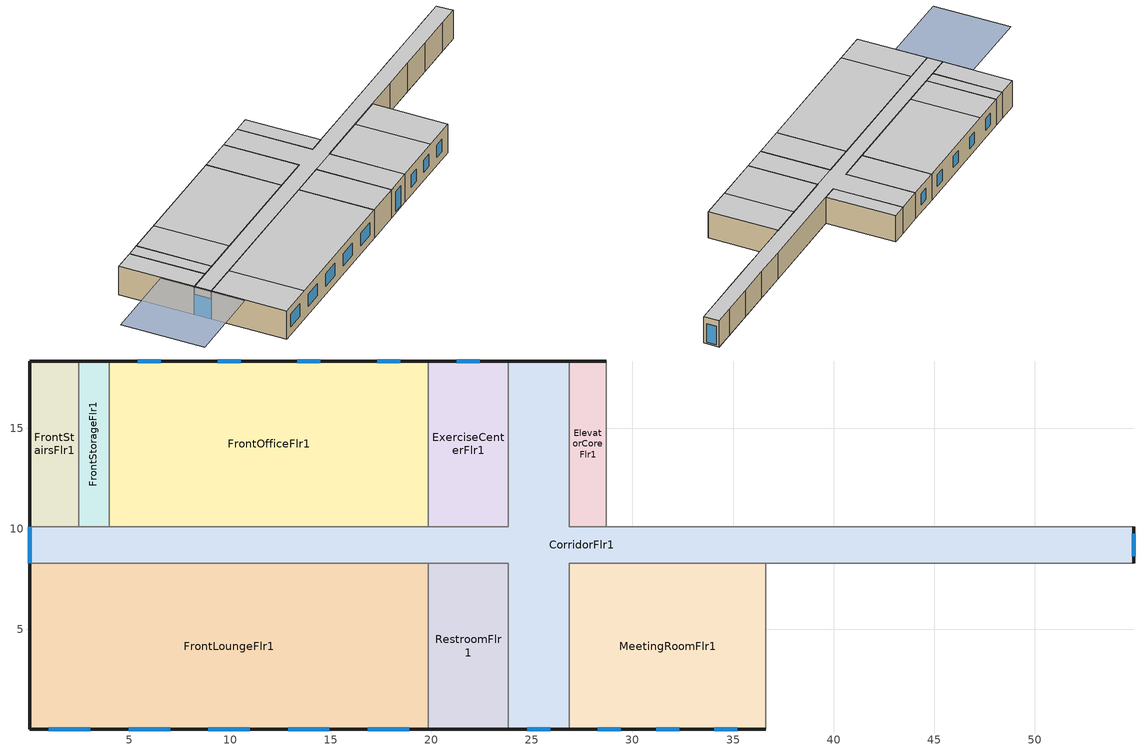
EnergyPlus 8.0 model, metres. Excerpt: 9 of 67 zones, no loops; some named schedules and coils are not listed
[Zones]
CorridorFlr1
 floor ground (ext_slab_8in_with_carpet): 54.91,8.28 26.87,8.28 26.87,0.05 23.82,0.05 23.82,8.28 0.05,8.28 0.05,10.11 23.82,10.11 23.82,18.34 26.87,18.34 26.87,10.11 54.91,10.11 z0
 wall outside (nonres_ext_wall): 54.91,8.28 54.91,10.11 / 26.87,18.34 23.82,18.34 / 0.05,10.11 0.05,8.28 / 23.82,0.05 26.87,0.05 z0:3.35
 wall to RearStairsFlr1 (int_wall): 54.91,10.11 52.47,10.11 z0:3.35
 wall to GuestRoom104 (int_wall): 52.47,10.11 48.51,10.11 z0:3.35
 wall to GuestRoom105 (int_wall): 48.51,10.11 44.55,10.11 z0:3.35
 wall to EmployeeLoungeFlr1 (int_wall): 44.55,10.11 40.59,10.11 z0:3.35
 wall to LaundryRoomFlr1 (int_wall): 40.59,10.11 28.7,10.11 z0:3.35
 wall to ElevatorCoreFlr1 (int_wall): 28.7,10.11 26.87,10.11 26.87,18.34 z0:3.35
 wall to ExerciseCenterFlr1 (int_wall): 23.82,18.34 23.82,10.11 19.86,10.11 z0:3.35
 wall to FrontOfficeFlr1 (int_wall): 19.86,10.11 4.01,10.11 z0:3.35
 wall to FrontStorageFlr1 (int_wall): 4.01,10.11 2.49,10.11 z0:3.35
 wall to FrontStairsFlr1 (int_wall): 2.49,10.11 0.05,10.11 z0:3.35
 wall to FrontLoungeFlr1 (int_wall): 0.05,8.28 19.86,8.28 z0:3.35
 wall to RestroomFlr1 (int_wall): 19.86,8.28 23.82,8.28 23.82,0.05 z0:3.35
 wall to MeetingRoomFlr1 (int_wall): 26.87,0.05 26.87,8.28 36.62,8.28 z0:3.35
 wall to MechanicalRoomFlr1 (int_wall): 36.62,8.28 40.59,8.28 z0:3.35
 wall to GuestRoom101 (int_wall): 40.59,8.28 44.55,8.28 z0:3.35
 wall to GuestRoom102 (int_wall): 44.55,8.28 48.51,8.28 z0:3.35
 wall to GuestRoom103 (int_wall): 48.51,8.28 52.47,8.28 z0:3.35
 wall to RearStorageFlr1 (int_wall): 52.47,8.28 54.91,8.28 z0:3.35
 window (Window_U_0.47_SHGC_0.40): 54.91,8.62 54.91,9.76 / 24.78,0.05 25.92,0.05 z0.19:2.55; 0.05,10.11 0.05,8.28 z0:2.44
 ceiling to CorridorFlr2 (int_slab_ceiling): 0.05,8.28 54.91,8.28 54.91,10.11 26.87,10.11 26.87,18.34 23.82,18.34 23.82,10.11 0.05,10.11 z3.35
 ceiling to GuestRoom206_208 (int_slab_ceiling): 23.82,0.05 26.87,0.05 26.87,8.28 23.82,8.28 z3.35
ElevatorCoreFlr1
 floor ground (ext_slab_8in_with_carpet): 28.7,10.11 26.87,10.11 26.87,18.34 28.7,18.34 z0
 wall outside (nonres_ext_wall): 28.7,18.34 26.87,18.34 z0:3.35
 wall to LaundryRoomFlr1 (int_wall): 28.7,10.11 28.7,18.34 z0:3.35
 ceiling to ElevatorCoreFlr2 (int_slab_ceiling): 26.87,10.11 28.7,10.11 28.7,18.34 26.87,18.34 z3.35
ExerciseCenterFlr1
 floor ground (ext_slab_8in_with_carpet): 23.82,10.11 19.86,10.11 19.86,18.34 23.82,18.34 z0
 wall outside (nonres_ext_wall): 23.82,18.34 19.86,18.34 z0:3.35
 wall to FrontOfficeFlr1 (int_wall): 19.86,18.34 19.86,10.11 z0:3.35
 window (Window_U_0.47_SHGC_0.40): 22.41,18.34 21.27,18.34 z0.95:2.4
 ceiling to GuestRoom220_223 (int_slab_ceiling): 19.86,10.11 23.82,10.11 23.82,18.34 19.86,18.34 z3.35
FrontOfficeFlr1
 floor ground (ext_slab_8in_with_carpet): 19.86,10.11 4.01,10.11 4.01,18.34 19.86,18.34 z0
 wall outside (nonres_ext_wall): 19.86,18.34 4.01,18.34 z0:3.35
 wall to FrontStorageFlr1 (int_wall): 4.01,18.34 4.01,10.11 z0:3.35
 window (Window_U_0.47_SHGC_0.40): 18.45,18.34 17.31,18.34 / 14.49,18.34 13.35,18.34 / 10.52,18.34 9.39,18.34 / 6.56,18.34 5.42,18.34 z0.95:2.4
 ceiling to GuestRoom220_223 (int_slab_ceiling): 7.97,10.11 19.86,10.11 19.86,18.34 7.97,18.34 z3.35
 ceiling to GuestRoom224 (int_slab_ceiling): 4.01,10.11 7.97,10.11 7.97,18.34 4.01,18.34 z3.35
FrontStorageFlr1
 floor ground (ext_slab_8in_with_carpet): 4.01,10.11 2.49,10.11 2.49,18.34 4.01,18.34 z0
 wall outside (nonres_ext_wall): 4.01,18.34 2.49,18.34 z0:3.35
 wall to FrontStairsFlr1 (int_wall): 2.49,18.34 2.49,10.11 z0:3.35
 ceiling to FrontStorageFlr2 (int_slab_ceiling): 2.49,10.11 4.01,10.11 4.01,18.34 2.49,18.34 z3.35
FrontStairsFlr1
 floor ground (ext_slab_8in_with_carpet): 2.49,10.11 0.05,10.11 0.05,18.34 2.49,18.34 z0
 wall outside (nonres_ext_wall): 2.49,18.34 0.05,18.34 0.05,10.11 z0:3.35
 ceiling to FrontStairsFlr2 (int_slab_ceiling): 0.05,10.11 2.49,10.11 2.49,18.34 0.05,18.34 z3.35
FrontLoungeFlr1
 floor ground (ext_slab_8in_with_carpet): 19.86,0.05 0.05,0.05 0.05,8.28 19.86,8.28 z0
 wall outside (nonres_ext_wall): 0.05,8.28 0.05,0.05 19.86,0.05 z0:3.35
 wall to RestroomFlr1 (int_wall): 19.86,0.05 19.86,8.28 z0:3.35
 window (Window_U_0.47_SHGC_0.40): 1,0.05 3.06,0.05 / 4.97,0.05 7.02,0.05 / 8.93,0.05 10.98,0.05 / 12.89,0.05 14.94,0.05 / 16.85,0.05 18.91,0.05 z0.95:2.4
 ceiling to GuestRoom201 (int_slab_ceiling): 0.05,0.05 4.01,0.05 4.01,8.28 0.05,8.28 z3.35
 ceiling to GuestRoom202_205 (int_slab_ceiling): 4.01,0.05 19.86,0.05 19.86,8.28 4.01,8.28 z3.35
RestroomFlr1
 floor ground (ext_slab_8in_with_carpet): 23.82,0.05 19.86,0.05 19.86,8.28 23.82,8.28 z0
 wall outside (nonres_ext_wall): 19.86,0.05 23.82,0.05 z0:3.35
 ceiling to GuestRoom206_208 (int_slab_ceiling): 19.86,0.05 23.82,0.05 23.82,8.28 19.86,8.28 z3.35
MeetingRoomFlr1
 floor ground (ext_slab_8in_with_carpet): 36.62,0.05 26.87,0.05 26.87,8.28 36.62,8.28 z0
 wall outside (nonres_ext_wall): 26.87,0.05 36.62,0.05 z0:3.35
 wall to MechanicalRoomFlr1 (int_wall): 36.62,0.05 36.62,8.28 z0:3.35
 window (Window_U_0.47_SHGC_0.40): 28.28,0.05 29.42,0.05 / 34.07,0.05 35.21,0.05 / 31.18,0.05 32.32,0.05 z0.95:2.4
 ceiling to GuestRoom206_208 (int_slab_ceiling): 26.87,0.05 32.66,0.05 32.66,8.28 26.87,8.28 z3.35
 ceiling to GuestRoom209_212 (int_slab_ceiling): 32.66,0.05 36.62,0.05 36.62,8.28 32.66,8.28 z3.35
shading: 0,4.57 0,13.72 -9.14,13.72 -9.14,4.57 z3.35
[Building]
Small Hotel: North Axis {deg}=180; Terrain=Suburbs; Loads Convergence Tolerance Value=0.04; Temperature Convergence Tolerance Value {deltaC}=0.4; Solar Distribution=FullExterior; Maximum Number of Warmup Days=25; Minimum Number of Warmup Days=6
[Site:Location]
Site:Location=Burlington International Ap_VT_USA Design_Conditions; Latitude {N+ S-}=44.47; Longitude {W- E+}=-73.15; Time Zone Relative to GMT {GMT+/-}=-5; Elevation {m}=101
[SizingPeriod:DesignDay] Day of Month=21; Dry-Bulb Temperature Range Modifier Type=DefaultMultipliers; Humidity Condition Type=Wetbulb; Barometric Pressure {Pa}=100118; Rain {Yes/No}=No; Snow on ground {Yes/No}=No; Daylight Savings Time Indicator=No
Name | Month | Day Type | Maximum Dry-Bulb Temperature {C} | Daily Dry-Bulb Temperature Range {C} | Wetbulb at Maximum Dry-Bulb {C} | Wind Speed {m/s} design conditions vs. traditional 6.71 m/s (15 mph) | Wind Direction {Degrees; N=0, S=180} | Solar Model Indicator | Clearness {0.0 to 1.1} | Wind Speed {m/s} design conditions vs. traditional 3.35 m/s (7mph) | ASHRAE Clear Sky Optical Depth for Beam Irradiance (taub) | ASHRAE Clear Sky Optical Depth for Diffuse Irradiance (taud)
Burlington International Ap Ann Htg 99.6% Condns DB | 1 | WinterDesignDay | -22.4 | 0 | -22.4 | 3 | 60 | ASHRAEClearSky | 0
Burlington International Ap Ann Clg .4% Condns DB=>MWB | 7 | SummerDesignDay | 31.3 | 10.7 | 21.7 |  | 170 | ASHRAETau |  | 4.5 | 0.459 | 2.002
[Site:GroundTemperature:BuildingSurface]
20.17, 20.09, 20.09, 20.2, 20.37, 20.49, 20.61, 20.67, 20.65, 20.59, 20.47, 20.31
[Site:WaterMainsTemperature]
Calculation Method=Correlation; Annual Average Outdoor Air Temperature {C}=7.21; Maximum Difference In Monthly Average Outdoor Air Temperatures {deltaC}=28.77
[Material]
Name | Roughness | Thickness {m} | Conductivity {W/m-K} | Density {kg/m3} | Specific Heat {J/kg-K} | Thermal Absorptance | Solar Absorptance | Visible Absorptance | Absorptance:Thermal | Absorptance:Solar | Absorptance:Visible
F07 25mm stucco | Smooth | 0.0254 | 0.72 | 1856 | 840 | 0.9 | 0.7 | 0.7
G01 13mm gypsum board | Smooth | 0.0127 | 0.16 | 800 | 1090 |  |  |  | 0.9 | 0.7 | 0.5
G01 16mm gypsum board | MediumSmooth | 0.0159 | 0.16 | 800 | 1090
100mm Normalweight concrete floor | MediumRough | 0.1016 | 2.31 | 2322 | 832
200mm Normalweight concrete floor | MediumRough | 0.2032 | 2.31 | 2322 | 832
[Material:NoMass]
CP02 CARPET PAD: VeryRough, 0.21648, 0.9, 0.7, 0.8
Nonres_Exterior_Wall_Insulation: MediumSmooth, 3.21036, 0.9, 0.7, 0.7
[Construction]
int_wall: G01 13mm gypsum board, G01 13mm gypsum board
ext_slab_8in_with_carpet: 200mm Normalweight concrete floor, CP02 CARPET PAD
int_slab_ceiling: CP02 CARPET PAD, 100mm Normalweight concrete floor
nonres_ext_wall: F07 25mm stucco, G01 16mm gypsum board, Nonres_Exterior_Wall_Insulation, G01 16mm gypsum board
Window_U_0.47_SHGC_0.40: Glass_2052_LayerAvg, Gap_1_W_0_0043, Glass_2010F_LayerAvg
[WindowMaterial:Glazing] Optical Data Type=SpectralAverage; IR Transmittance=0; Back Emissivity=0.84; Conductivity=1
Name | Layer name : 86SGP-G.CIG | Thickness | Solar Transmittance | Solar Front Reflectance | Solar Back Reflectance | Visible Transmittance | Visible Front Reflectance | Visible Back reflectance | Front Emissivity | Layer name : LoE272-2.CIG
 | Glass_2052_LayerAvg | 0.00837 | 0.507767 | 0.054228 | 0.0544931 | 0.586833 | 0.05805 | 0.058397 | 0.84
 |  | 0.00221 | 0.434294 | 0.418375 | 0.341065 | 0.797579 | 0.043577 | 0.056031 | 0.042274 | Glass_2010F_LayerAvg
[WindowMaterial:Gas]
gap name - Air=Gap_1_W_0_0043; type=Air; thickness=0.0043
[Zone] Type=1; Multiplier=1
CorridorFlr1; FrontLoungeFlr1; RestroomFlr1; MeetingRoomFlr1; ElevatorCoreFlr1; ExerciseCenterFlr1; FrontOfficeFlr1; FrontStairsFlr1; FrontStorageFlr1
[People] Number of People Calculation Method=People; Fraction Radiant=0.3; Sensible Heat Fraction=autocalculate; Activity Level Schedule=Activity_Sch; Mean Radiant Temperature Calculation Type=ZoneAveraged
Name | Zone or ZoneList | Number of People Schedule | Number of People
CorridorFlr1_People | CorridorFlr1 | AlwaysOff | 0
ElevatorCoreFlr1_People | ElevatorCoreFlr1 | AlwaysOff | 0
ExerciseCenterFlr1_People | ExerciseCenterFlr1 | ExerciseCenter_Occ_Sch | 7
FrontLoungeFlr1_People | FrontLoungeFlr1 | Lobby_Occ_Sch | 53
FrontOfficeFlr1_People | FrontOfficeFlr1 | Office_Occ_Sch | 10
FrontStairsFlr1_People | FrontStairsFlr1 | AlwaysOff | 0
FrontStorageFlr1_People | FrontStorageFlr1 | AlwaysOff | 0
MeetingRoomFlr1_People | MeetingRoomFlr1 | MeetingRoom_Occ_Sch | 43
RestroomFlr1_People | RestroomFlr1 | Lobby_Occ_Sch | 1
[Lights] Design Level Calculation Method=Watts/Area; Return Air Fraction=0; Fraction Radiant=0.7; Fraction Visible=0.2; Fraction Replaceable=1
Name | Zone or ZoneList | Schedule | Lighting Level {W} | Watts per Zone Floor Area {W/m2}
CorridorFlr1_Lights | CorridorFlr1 | BLDG_LIGHT_CORRIDOR_SCH | 0 | 8.52502
ElevatorCoreFlr1_Lights | ElevatorCoreFlr1 | AlwaysOff | 0 | 0
ExerciseCenterFlr1_Lights | ExerciseCenterFlr1 | BLDG_LIGHT_EXERCENTER_SCH | 0 | 9.30002
FrontLoungeFlr1_Lights | FrontLoungeFlr1 | BLDG_LIGHT_FRONTLOUNGE_SCH | 0 | 9.68752
FrontOfficeFlr1_Lights | FrontOfficeFlr1 | BLDG_LIGHT_OFFICE_SCH | 0 | 11.9479
FrontStairsFlr1_Lights | FrontStairsFlr1 | BLDG_LIGHT_STAIR_SCH | 0 | 7.4271
FrontStorageFlr1_Lights | FrontStorageFlr1 | BLDG_LIGHT_STORAGE_SCH | 0 | 6.78126
MeetingRoomFlr1_Lights | MeetingRoomFlr1 | BLDG_LIGHT_MEETINGROOM_SCH | 0 | 13.2396
RestroomFlr1_Lights | RestroomFlr1 | BLDG_LIGHT_RESTROOM_SCH |  | 10.5486
[ElectricEquipment] Fraction Latent=0; Fraction Radiant=0.5; Fraction Lost=0
Name | Zone or ZoneList | Schedule | Design Level Calculation Method | Design Level {W} | Watts per Zone Floor Area {W/m2}
CorridorFlr1_PlugLoad | CorridorFlr1 | AlwaysOff | EquipmentLevel | 0
ElevatorCoreFlr1_Elevators_Equip | ElevatorCoreFlr1 | BLDG_ELEVATORS | EquipmentLevel | 32109.9
Elevators_Lights_Fan | ElevatorCoreFlr1 | ELEV_LIGHT_FAN_SCH_ADD_DF | EquipmentLevel | 125
ExerciseCenterFlr1_PlugLoad | ExerciseCenterFlr1 | ExerciseCenter_Eqp_Sch | Watts/Area | 0 | 18.59
FrontLoungeFlr1_PlugLoad | FrontLoungeFlr1 | Lobby_Eqp_Sch | Watts/Area | 0 | 26.06
FrontOfficeFlr1_PlugLoad | FrontOfficeFlr1 | OFF_EQUIP_SCH | Watts/Area | 0 | 13.78
FrontStairsFlr1_PlugLoad | FrontStairsFlr1 | AlwaysOff | EquipmentLevel | 0
FrontStorageFlr1_PlugLoad | FrontStorageFlr1 | AlwaysOff | EquipmentLevel | 0
MeetingRoomFlr1_PlugLoad | MeetingRoomFlr1 | MeetingRoom_Eqp_Sch | Watts/Area | 0 | 6.18
RestroomFlr1_PlugLoad | RestroomFlr1 | AlwaysOff | EquipmentLevel | 0
[Daylighting:Controls] Total Daylighting Reference Points=2; Z-Coordinate of First Reference Point {m}=0.762; Z-Coordinate of Second Reference Point {m}=0.762; Lighting Control Type=2; Maximum Allowable Discomfort Glare Index=22; Minimum Input Power Fraction for Continuous Dimming Control=0.3; Minimum Light Output Fraction for Continuous Dimming Control=0.2; Number of Stepped Control Steps=3; Probability Lighting will be Reset When Needed in Manual Stepped Control=1
Name | X-Coordinate of First Reference Point {m} | Y-Coordinate of First Reference Point {m} | X-Coordinate of Second Reference Point {m} | Y-Coordinate of Second Reference Point {m} | Fraction of Zone Controlled by First Reference Point | Fraction of Zone Controlled by Second Reference Point | Illuminance Setpoint at First Reference Point {lux} | Illuminance Setpoint at Second Reference Point {lux} | Glare Calculation Azimuth Angle of View Direction Clockwise from Zone y-Axis {deg}
FrontLoungeFlr1 | 9.9547 | 1.6236 | 9.9513 | 3.2144 | 0.29 | 0.29 | 300 | 300 | 180
MeetingRoomFlr1 | 31.7479 | 1.6069 | 31.7479 | 3.2138 | 0.28 | 0.28 | 375 | 375 | 180
FrontOfficeFlr1 | 11.9359 | 16.7794 | 11.9359 | 15.2213 | 0.26 | 0.26 | 375 | 375 | 0
[ZoneInfiltration:DesignFlowRate] Temperature Term Coefficient=0; Velocity Squared Term Coefficient=0
Name | Zone or ZoneList | Schedule | Design Flow Rate Calculation Method | Design Flow Rate {m3/s} | Flow per Exterior Surface Area {m3/s-m2} | Constant Term Coefficient | Velocity Term Coefficient
CorridorFlr1_Infiltration | CorridorFlr1 | AlwaysOn | Flow/ExteriorArea | 0 | 0.00056896 | 0 | 0.224
CorridorFlr1_Door_Infiltration | CorridorFlr1 | INFIL_Door_Opening_SCH | Flow/Zone | 0.591822 |  | 1 | 0
ElevatorCoreFlr1_Infiltration | ElevatorCoreFlr1 | AlwaysOn | Flow/ExteriorArea | 0 | 0.00056896 | 0 | 0.224
ExerciseCenterFlr1_Infiltration | ExerciseCenterFlr1 | CommonArea_Infil_Sch | Flow/ExteriorArea | 0 | 0.00056896 | 0 | 0.224
FrontLoungeFlr1_Infiltration | FrontLoungeFlr1 | CommonArea_Infil_Sch | Flow/ExteriorArea | 0 | 0.00056896 | 0 | 0.224
FrontOfficeFlr1_Infiltration | FrontOfficeFlr1 | CommonArea_Infil_Sch | Flow/ExteriorArea | 0 | 0.00056896 | 0 | 0.224
FrontStairsFlr1_Infiltration | FrontStairsFlr1 | AlwaysOn | Flow/ExteriorArea | 0 | 0.00056896 | 0 | 0.224
FrontStorageFlr1_Infiltration | FrontStorageFlr1 | AlwaysOn | Flow/ExteriorArea | 0 | 0.00056896 | 0 | 0.224
MeetingRoomFlr1_Infiltration | MeetingRoomFlr1 | GuestRoom_Infil_Sch | Flow/ExteriorArea | 0 | 0.00056896 | 0 | 0.224
RestroomFlr1_Infiltration | RestroomFlr1 | CommonArea_Infil_Sch | Flow/ExteriorArea | 0 | 0.00056896 | 0 | 0.224
[Exterior:Lights]
Exterior_Lights: Schedule=Exterior_Lgt_ALWAYS_ON; Design Level {W}    !- De=4188; Control Option=AstronomicalClock
[Sizing:Zone] Zone Cooling Design Supply Air Temperature Input Method=SupplyAirTemperature; Zone Cooling Design Supply Air Temperature {C}=14; Zone Heating Design Supply Air Temperature Input Method=SupplyAirTemperature; Zone Heating Design Supply Air Temperature {C}=50; Zone Cooling Design Supply Air Humidity Ratio {kg-H2O/kg-air}=0.008; Zone Heating Design Supply Air Humidity Ratio {kg-H2O/kg-air}=0.008; Cooling Design Air Flow Method=DesignDay; Cooling Design Air Flow Rate {m3/s}=0; Cooling Minimum Air Flow Fraction=0; Heating Design Air Flow Method=DesignDay; Heating Design Air Flow Rate {m3/s}=0; Heating Maximum Air Flow Fraction=0
Name | Design Specification Outdoor Air Object
CorridorFlr1 | SZ DSOA CorridorFlr1
FrontStairsFlr1 | SZ DSOA FrontStairsFlr1
[ZoneControl:Thermostat]
Name | Zone or ZoneList | Control Type Schedule | Control 1
FrontStairsFlr1 Thermostat | FrontStairsFlr1 | COMPACT HVAC-ALWAYS 1 | SemiHeated_HtgSP
CorridorFlr1 Thermostat | CorridorFlr1 | COMPACT HVAC-ALWAYS 4 | CommonArea Thermostat Dual SP Control
[ZoneHVAC:PackagedTerminalAirConditioner] Availability Schedule=AlwaysOn; Fan Placement=DrawThrough; Supply Air Fan Operating Mode Schedule=AlwaysOn
Name | Supply Air Flow Rate During Cooling Operation {m3/s} | Supply Air Flow Rate During Heating Operation {m3/s} | Supply Air Flow Rate When No Cooling or Heating is Needed {m3/s} | Outdoor Air Flow Rate During Cooling Operation {m3/s} | Outdoor Air Flow Rate During Heating Operation {m3/s} | Outdoor Air Flow Rate When No Cooling or Heating is Needed {m3/s} | Supply Air Fan | Heating Coil | Cooling Coil | Outdoor Air Flow Rate During Cooling Operation {m3/s}{m3/s}, | Outdoor Air Flow Rate During Heating Operation {m3/s}{m3/s}, | Outdoor Air Flow Rate When No Cooling or Heating is Needed {m3/s}at
101 PTAC | 0.1298 | 0.1298 | 0.1298 | 0.0134777 | 0.0134777 | 0.0134777 | 101 PTAC Supply Fan | 101 PTAC Heating Coil | 101 PTAC Cooling Coil
102 PTAC | 0.1298 | 0.1298 | 0.1298 | 0.0134777 | 0.0134777 | 0.0134777 | 102 PTAC Supply Fan | 102 PTAC Heating Coil | 102 PTAC Cooling Coil
103 PTAC | 0.1298 | 0.1298 | 0.1298 | 0.0134777 | 0.0134777 | 0.0134777 | 103 PTAC Supply Fan | 103 PTAC Heating Coil | 103 PTAC Cooling Coil
104 PTAC | 0.1298 | 0.1298 | 0.1298 | 0.0134777 | 0.0134777 | 0.0134777 | 104 PTAC Supply Fan | 104 PTAC Heating Coil | 104 PTAC Cooling Coil
105 PTAC | 0.1298 | 0.1298 | 0.1298 | 0.0134777 | 0.0134777 | 0.0134777 | 105 PTAC Supply Fan | 105 PTAC Heating Coil | 105 PTAC Cooling Coil
201 PTAC | 0.1298 | 0.1298 | 0.1298 | 0.0134777 | 0.0134777 | 0.0134777 | 201 PTAC Supply Fan | 201 PTAC Heating Coil | 201 PTAC Cooling Coil
202_205 PTAC | 0.5192 | 0.5192 | 0.5192 |  |  | 0.0539108 | 202_205 PTAC Supply Fan | 202_205 PTAC Heating Coil | 202_205 PTAC Cooling Coil | 0.0539108 | 0.0539108
206_208 PTAC | 0.3894 | 0.3894 | 0.3894 |  |  |  | 206_208 PTAC Supply Fan | 206_208 PTAC Heating Coil | 206_208 PTAC Cooling Coil | 0.0427312 | 0.0427312 | 0.0427312
209_212 PTAC | 0.5192 | 0.5192 | 0.5192 |  |  | 0.0539108 | 209_212 PTAC Supply Fan | 209_212 PTAC Heating Coil | 209_212 PTAC Cooling Coil | 0.0539108 | 0.0539108
213 PTAC | 0.1298 | 0.1298 | 0.1298 |  |  | 0.0134777 | 213 PTAC Supply Fan | 213 PTAC Heating Coil | 213 PTAC Cooling Coil | 0.0134777 | 0.0134777
214 PTAC | 0.1298 | 0.1298 | 0.1298 |  |  | 0.0134777 | 214 PTAC Supply Fan | 214 PTAC Heating Coil | 214 PTAC Cooling Coil | 0.0134777 | 0.0134777
215_218 PTAC | 0.5192 | 0.5192 | 0.5192 |  |  | 0.0539108 | 215_218 PTAC Supply Fan | 215_218 PTAC Heating Coil | 215_218 PTAC Cooling Coil | 0.0539108 | 0.0539108
219 PTAC | 0.1298 | 0.1298 | 0.1298 |  |  | 0.0134777 | 219 PTAC Supply Fan | 219 PTAC Heating Coil | 219 PTAC Cooling Coil | 0.0134777 | 0.0134777
220_223 PTAC | 0.5192 | 0.5192 | 0.5192 |  |  | 0.0539108 | 220_223 PTAC Supply Fan | 220_223 PTAC Heating Coil | 220_223 PTAC Cooling Coil | 0.0539108 | 0.0539108
224 PTAC | 0.1298 | 0.1298 | 0.1298 |  |  | 0.0134777 | 224 PTAC Supply Fan | 224 PTAC Heating Coil | 224 PTAC Cooling Coil | 0.0134777 | 0.0134777
301 PTAC | 0.1298 | 0.1298 | 0.1298 |  |  | 0.0134777 | 301 PTAC Supply Fan | 301 PTAC Heating Coil | 301 PTAC Cooling Coil | 0.0134777 | 0.0134777
302_305 PTAC | 0.5192 | 0.5192 | 0.5192 |  |  | 0.0539108 | 302_305 PTAC Supply Fan | 302_305 PTAC Heating Coil | 302_305 PTAC Cooling Coil | 0.0539108 | 0.0539108
306_308 PTAC | 0.3894 | 0.3894 | 0.3894 |  |  |  | 306_308 PTAC Supply Fan | 306_308 PTAC Heating Coil | 306_308 PTAC Cooling Coil | 0.0427312 | 0.0427312 | 0.0427312
309_312 PTAC | 0.5192 | 0.5192 | 0.5192 |  |  | 0.0539108 | 309_312 PTAC Supply Fan | 309_312 PTAC Heating Coil | 309_312 PTAC Cooling Coil | 0.0539108 | 0.0539108
313 PTAC | 0.1298 | 0.1298 | 0.1298 |  |  | 0.0134777 | 313 PTAC Supply Fan | 313 PTAC Heating Coil | 313 PTAC Cooling Coil | 0.0134777 | 0.0134777
314 PTAC | 0.1298 | 0.1298 | 0.1298 |  |  | 0.0134777 | 314 PTAC Supply Fan | 314 PTAC Heating Coil | 314 PTAC Cooling Coil | 0.0134777 | 0.0134777
315_318 PTAC | 0.5192 | 0.5192 | 0.5192 |  |  | 0.0539108 | 315_318 PTAC Supply Fan | 315_318 PTAC Heating Coil | 315_318 PTAC Cooling Coil | 0.0539108 | 0.0539108
319 PTAC | 0.1298 | 0.1298 | 0.1298 |  |  | 0.0134777 | 319 PTAC Supply Fan | 319 PTAC Heating Coil | 319 PTAC Cooling Coil | 0.0134777 | 0.0134777
320_323 PTAC | 0.5192 | 0.5192 | 0.5192 |  |  | 0.0539108 | 320_323 PTAC Supply Fan | 320_323 PTAC Heating Coil | 320_323 PTAC Cooling Coil | 0.0539108 | 0.0539108
324 PTAC | 0.1298 | 0.1298 | 0.1298 |  |  | 0.0134777 | 324 PTAC Supply Fan | 324 PTAC Heating Coil | 324 PTAC Cooling Coil | 0.0134777 | 0.0134777
401 PTAC | 0.1298 | 0.1298 | 0.1298 |  |  | 0.0134777 | 401 PTAC Supply Fan | 401 PTAC Heating Coil | 401 PTAC Cooling Coil | 0.0134777 | 0.0134777
402_405 PTAC | 0.5192 | 0.5192 | 0.5192 |  |  | 0.0539108 | 402_405 PTAC Supply Fan | 402_405 PTAC Heating Coil | 402_405 PTAC Cooling Coil | 0.0539108 | 0.0539108
406_408 PTAC | 0.3894 | 0.3894 | 0.3894 |  |  |  | 406_408 PTAC Supply Fan | 406_408 PTAC Heating Coil | 406_408 PTAC Cooling Coil | 0.0427312 | 0.0427312 | 0.0427312
409_412 PTAC | 0.5192 | 0.5192 | 0.5192 |  |  | 0.0539108 | 409_412 PTAC Supply Fan | 409_412 PTAC Heating Coil | 409_412 PTAC Cooling Coil | 0.0539108 | 0.0539108
413 PTAC | 0.1298 | 0.1298 | 0.1298 |  |  | 0.0134777 | 413 PTAC Supply Fan | 413 PTAC Heating Coil | 413 PTAC Cooling Coil | 0.0134777 | 0.0134777
414 PTAC | 0.1298 | 0.1298 | 0.1298 |  |  | 0.0134777 | 414 PTAC Supply Fan | 414 PTAC Heating Coil | 414 PTAC Cooling Coil | 0.0134777 | 0.0134777
